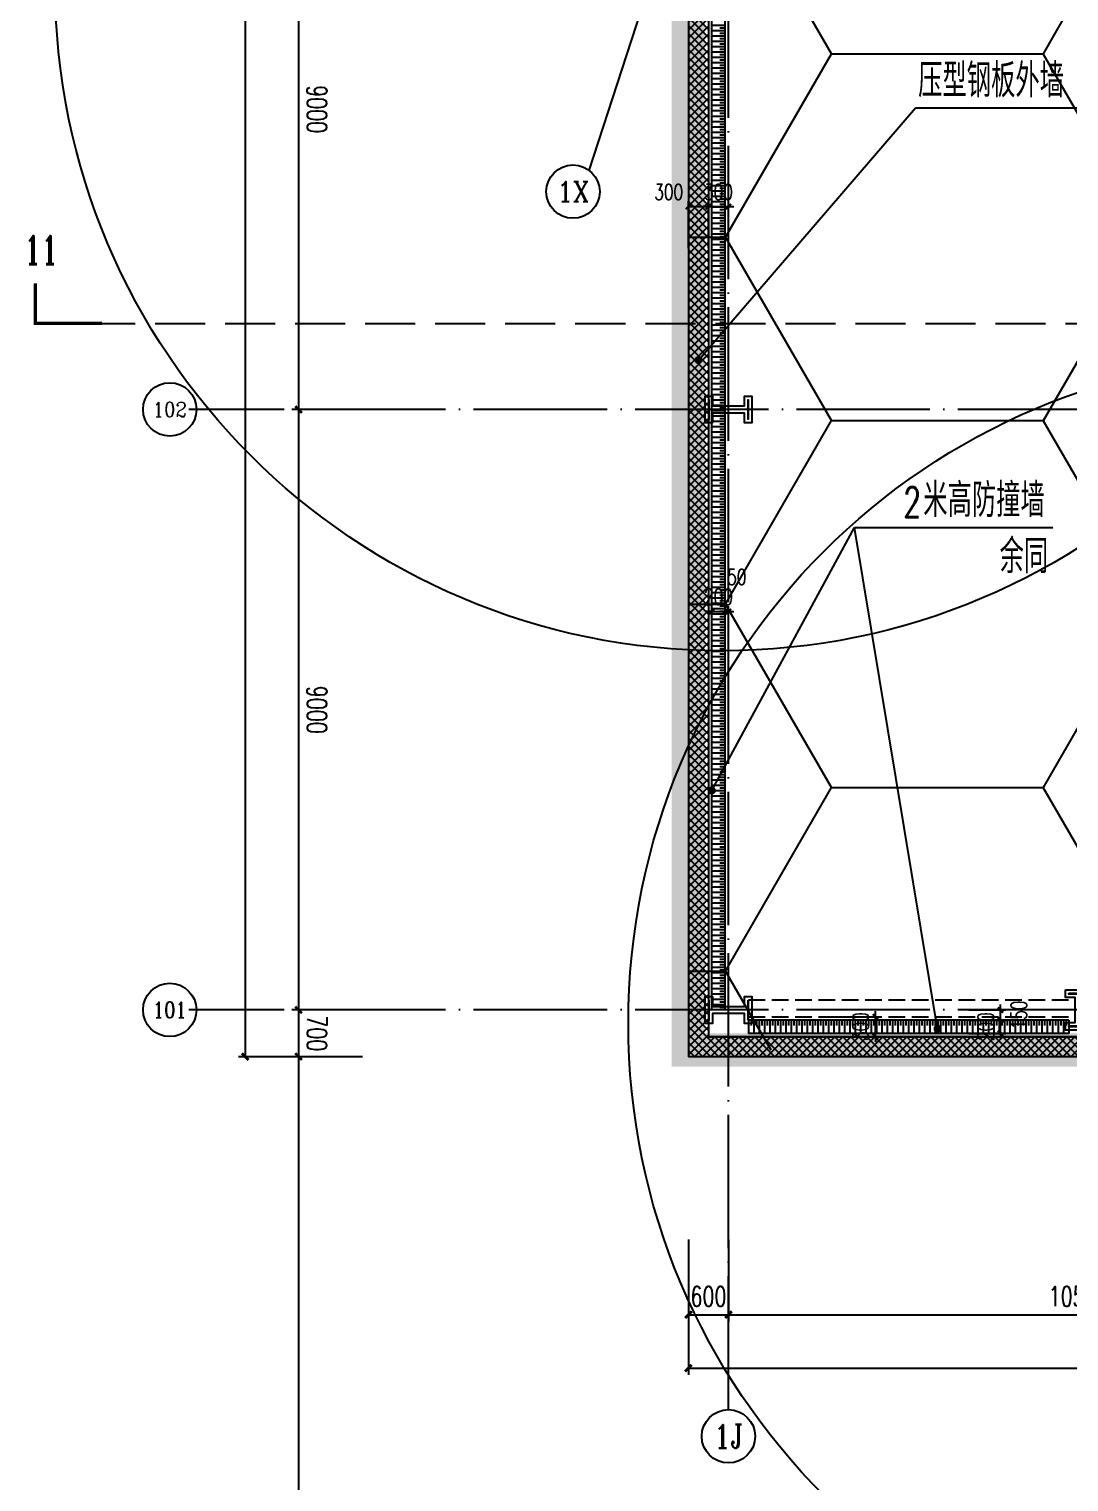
# Model space of a CAD drawing. Extents: x -821772 to -21949, y 506164 to 1049594.
# Drawn here: x -264439 to -248850, y 734747 to 756522 of the extents above; entities that cross this region are included whole.
import ezdxf
from ezdxf.enums import TextEntityAlignment as Align
from ezdxf.xclip import XClip

# ---------------------------------------------------------------- set-up
doc = ezdxf.new("R2010")
doc.units = 0
doc.header["$LTSCALE"] = 1000
doc.header["$MEASUREMENT"] = 0
doc.header["$XCLIPFRAME"] = 2
for name, pattern in [('10平面20250807_t3$0$DASH', [0.35, 0.25, -0.1]), ('10平面20250807_t3$0$DOTE', [2.42, 2, -0.2, 0.02, -0.2]), ('DASH', [0.35, 0.25, -0.1])]:
    doc.linetypes.add(name, pattern=pattern)
doc.layers.get('Defpoints').update_dxf_attribs({"color": 210})
doc.layers.add('1-防火分区线', color=201, linetype='DASH', lineweight=50)
doc.layers.add('10平面20250807_t3$0$S-col', color=8, linetype='Continuous', lineweight=0)
for name, color, linetype in [('10平面20250807_t3$0$99平面图例外参$0$A-HATCH-2', 8, 'Continuous'), ('10平面20250807_t3$0$A-AXIS-D', 8, 'Continuous'), ('10平面20250807_t3$0$A-AXIS-DOTE', 8, '10平面20250807_t3$0$DOTE'), ('10平面20250807_t3$0$A-AXIS-DP', 8, 'Continuous'), ('10平面20250807_t3$0$A-HATCH-2', 8, 'Continuous'), ('10平面20250807_t3$0$A-LIN-V', 8, 'Continuous'), ('10平面20250807_t3$0$A-SFCE', 8, 'Continuous'), ('10平面20250807_t3$0$A-WINDOW', 8, 'Continuous'), ('10平面20250807_t3$0$AS-WALL', 8, 'Continuous'), ('10平面20250807_t3$0$AS-结构边线层', 8, 'Continuous'), ('10平面20250807_t3$0$DIM_SYMB', 8, 'Continuous'), ('10平面20250807_t3$0$PUB_HATCH', 8, 'Continuous'), ('10平面20250807_t3$0$PUB_TEXT', 8, 'Continuous'), ('10平面20250807_t3$0$SB_ZF消火栓', 10, 'Continuous'), ('PUB_HATCH', 8, 'Continuous')]:
    doc.layers.add(name, color=color, linetype=linetype)
doc.styles.add('10平面20250807_t3$0$_TCH_AXIS', font='COMPLEX', dxfattribs={"bigfont": 'GBCBIG'})
doc.styles.add('10平面20250807_t3$0$_TCH_DIM', font='SIMPLEX', dxfattribs={"bigfont": 'GBCBIG'})
doc.styles.add('10平面20250807_t3$0$_TCH_DIM_T3', font='SIMPLEX', dxfattribs={"width": 0.705882, "bigfont": 'GBCBIG'})
doc.styles.add('10平面20250807_t3$0$_TCH_LABEL', font='COMPLEX', dxfattribs={"bigfont": 'GBCBIG'})
doc.dimstyles.new('10平面20250807_t3$0$_TCH_ARCH&&100', dxfattribs={"dimtxt": 297.5, "dimasz": 100, "dimexe": 100, "dimexo": 100, "dimgap": 126.25, "dimtad": 1, "dimdec": 0, "dimzin": 0, "dimdsep": 46, "dimtxsty": '10平面20250807_t3$0$_TCH_DIM_T3', "dimblk": '10平面20250807_t3$0$_ArchTick', "dimcen": 0.09, "dimclrt": 7, "dimazin": 2, "dimtfac": 1, "dimtdec": 0, "dimtix": 1, "dimtmove": 2, "dimatfit": 3, "dimfxl": 0, "dimtolj": 1, "dimtzin": 0, "dimarcsym": 0})
doc.dimstyles.new('10平面20250807_t3$0$_TCH_ARCH&&80', dxfattribs={"dimtxt": 238, "dimasz": 80, "dimexe": 80, "dimexo": 80, "dimgap": 101, "dimtad": 1, "dimdec": 0, "dimzin": 0, "dimdsep": 46, "dimtxsty": '10平面20250807_t3$0$_TCH_DIM_T3', "dimblk": '10平面20250807_t3$0$_ArchTick', "dimcen": 0.09, "dimclrt": 7, "dimazin": 2, "dimtfac": 1, "dimtdec": 0, "dimtix": 1, "dimtmove": 2, "dimatfit": 3, "dimfxl": 0, "dimtolj": 1, "dimtzin": 0, "dimarcsym": 0})
pattern_1 = [(45, (60, 0), (-60.000061, 60.000061), []), (135, (60, 0), (-60.000061, -60.000061), [])]

# ---------------------------------------------------------------- blocks, each defined once
blk = doc.blocks.new('10平面20250807_t3$0$_ArchTick')
at = {"color": 0, "linetype": 'ByBlock', "const_width": 0.4}
blk.add_lwpolyline([(-0.5, -0.5), (0.5, 0.5)], dxfattribs=at)
blk = doc.blocks.new('*D9877')
at = {"layer": '10平面20250807_t3$0$A-AXIS-D', "color": 0, "lineweight": -2}
for p, q in [((-38704, -63700), (-39762, -63700)), ((-39662, -63700), (-39662, -81600)), ((-38704, -81600), (-39762, -81600))]:
    blk.add_line(p, q, dxfattribs=at)
at = {"layer": 'Defpoints', "color": 0}
for p in [(-38604, -63700), (-39662, -81600), (-38604, -81600)]:
    blk.add_point(p, dxfattribs=at)
at = {"layer": '10平面20250807_t3$0$A-AXIS-D', "color": 0, "lineweight": -2, "xscale": 100, "yscale": 100, "zscale": 100}
for p, rotation in [((-39662, -63700), 90), ((-39662, -81600), 270)]:
    blk.add_blockref('10平面20250807_t3$0$_ArchTick', p, dxfattribs=dict(at, rotation=rotation))
at = {"layer": '10平面20250807_t3$0$A-AXIS-D', "color": 7, "insert": (-39387, -72650), "char_height": 297.5, "attachment_point": 5, "rotation": 270, "style": '10平面20250807_t3$0$_TCH_DIM_T3'}
blk.add_mtext('\\A1;17900', dxfattribs=at)
blk = doc.blocks.new('*D9878')
at = {"layer": '10平面20250807_t3$0$A-AXIS-D', "color": 0, "lineweight": -2}
for p, q in [((-38704, -63000), (-39762, -63000)), ((-39662, -63000), (-39662, -63700)), ((-38704, -63700), (-39762, -63700))]:
    blk.add_line(p, q, dxfattribs=at)
at = {"layer": 'Defpoints', "color": 0}
for p in [(-38604, -63000), (-39662, -63700), (-38604, -63700)]:
    blk.add_point(p, dxfattribs=at)
at = {"layer": '10平面20250807_t3$0$A-AXIS-D', "color": 0, "lineweight": -2, "xscale": 100, "yscale": 100, "zscale": 100}
for p, rotation in [((-39662, -63000), 90), ((-39662, -63700), 270)]:
    blk.add_blockref('10平面20250807_t3$0$_ArchTick', p, dxfattribs=dict(at, rotation=rotation))
at = {"layer": '10平面20250807_t3$0$A-AXIS-D', "color": 7, "insert": (-39387, -63350), "char_height": 297.5, "attachment_point": 5, "rotation": 270, "style": '10平面20250807_t3$0$_TCH_DIM_T3'}
blk.add_mtext('\\A1;700', dxfattribs=at)
blk = doc.blocks.new('*D9879')
at = {"layer": '10平面20250807_t3$0$A-AXIS-D', "color": 0, "lineweight": -2}
for p, q in [((-38704, -54000), (-39762, -54000)), ((-39662, -54000), (-39662, -63000)), ((-38704, -63000), (-39762, -63000))]:
    blk.add_line(p, q, dxfattribs=at)
at = {"layer": 'Defpoints', "color": 0}
for p in [(-38604, -54000), (-39662, -63000), (-38604, -63000)]:
    blk.add_point(p, dxfattribs=at)
at = {"layer": '10平面20250807_t3$0$A-AXIS-D', "color": 0, "lineweight": -2, "xscale": 100, "yscale": 100, "zscale": 100}
for p, rotation in [((-39662, -54000), 90), ((-39662, -63000), 270)]:
    blk.add_blockref('10平面20250807_t3$0$_ArchTick', p, dxfattribs=dict(at, rotation=rotation))
at = {"layer": '10平面20250807_t3$0$A-AXIS-D', "color": 7, "insert": (-39387, -58500), "char_height": 297.5, "attachment_point": 5, "rotation": 270, "style": '10平面20250807_t3$0$_TCH_DIM_T3'}
blk.add_mtext('\\A1;9000', dxfattribs=at)
blk = doc.blocks.new('*D9880')
at = {"layer": '10平面20250807_t3$0$A-AXIS-D', "color": 0, "lineweight": -2}
for p, q in [((-38704, -45000), (-39762, -45000)), ((-39662, -45000), (-39662, -54000)), ((-38704, -54000), (-39762, -54000))]:
    blk.add_line(p, q, dxfattribs=at)
at = {"layer": 'Defpoints', "color": 0}
for p in [(-38604, -45000), (-39662, -54000), (-38604, -54000)]:
    blk.add_point(p, dxfattribs=at)
at = {"layer": '10平面20250807_t3$0$A-AXIS-D', "color": 0, "lineweight": -2, "xscale": 100, "yscale": 100, "zscale": 100}
for p, rotation in [((-39662, -45000), 90), ((-39662, -54000), 270)]:
    blk.add_blockref('10平面20250807_t3$0$_ArchTick', p, dxfattribs=dict(at, rotation=rotation))
at = {"layer": '10平面20250807_t3$0$A-AXIS-D', "color": 7, "insert": (-39387, -49500), "char_height": 297.5, "attachment_point": 5, "rotation": 270, "style": '10平面20250807_t3$0$_TCH_DIM_T3'}
blk.add_mtext('\\A1;9000', dxfattribs=at)
blk = doc.blocks.new('*D10007')
at = {"layer": '10平面20250807_t3$0$A-AXIS-D', "color": 0, "lineweight": -2}
for p, q in [((-38804, 27700), (-40562, 27700)), ((-40462, 27700), (-40462, -63700)), ((-38804, -63700), (-40562, -63700))]:
    blk.add_line(p, q, dxfattribs=at)
at = {"layer": 'Defpoints', "color": 0}
for p in [(-38704, 27700), (-40462, -63700), (-38704, -63700)]:
    blk.add_point(p, dxfattribs=at)
at = {"layer": '10平面20250807_t3$0$A-AXIS-D', "color": 0, "lineweight": -2, "xscale": 100, "yscale": 100, "zscale": 100}
for p, rotation in [((-40462, 27700), 90), ((-40462, -63700), 270)]:
    blk.add_blockref('10平面20250807_t3$0$_ArchTick', p, dxfattribs=dict(at, rotation=rotation))
at = {"layer": '10平面20250807_t3$0$A-AXIS-D', "color": 7, "insert": (-40187, -18000), "char_height": 297.5, "attachment_point": 5, "rotation": 270, "style": '10平面20250807_t3$0$_TCH_DIM_T3'}
blk.add_mtext('\\A1;91400', dxfattribs=at)
blk = doc.blocks.new('*D10012')
at = {"layer": '10平面20250807_t3$0$A-AXIS-D', "color": 0, "lineweight": -2}
for p, q in [((-33818, -66440), (-33818, -67667)), ((-33218, -66440), (-33218, -67667)), ((-33818, -67567), (-33218, -67567))]:
    blk.add_line(p, q, dxfattribs=at)
at = {"layer": 'Defpoints', "color": 0}
for p in [(-33818, -66340), (-33218, -66340), (-33218, -67567)]:
    blk.add_point(p, dxfattribs=at)
at = {"layer": '10平面20250807_t3$0$A-AXIS-D', "color": 0, "lineweight": -2, "xscale": 100, "yscale": 100, "zscale": 100, "rotation": 180}
blk.add_blockref('10平面20250807_t3$0$_ArchTick', (-33818, -67567), dxfattribs=at)
at = {"layer": '10平面20250807_t3$0$A-AXIS-D', "color": 0, "lineweight": -2, "xscale": 100, "yscale": 100, "zscale": 100}
blk.add_blockref('10平面20250807_t3$0$_ArchTick', (-33218, -67567), dxfattribs=at)
at = {"layer": '10平面20250807_t3$0$A-AXIS-D', "color": 7, "insert": (-33518, -67292), "char_height": 297.5, "attachment_point": 5, "style": '10平面20250807_t3$0$_TCH_DIM_T3'}
blk.add_mtext('\\A1;600', dxfattribs=at)
blk = doc.blocks.new('*D10013')
at = {"layer": '10平面20250807_t3$0$A-AXIS-D', "color": 0, "lineweight": -2}
for p, q in [((-33218, -66440), (-33218, -67667)), ((-22718, -66440), (-22718, -67667)), ((-33218, -67567), (-22718, -67567))]:
    blk.add_line(p, q, dxfattribs=at)
at = {"layer": 'Defpoints', "color": 0}
for p in [(-33218, -66340), (-22718, -66340), (-22718, -67567)]:
    blk.add_point(p, dxfattribs=at)
at = {"layer": '10平面20250807_t3$0$A-AXIS-D', "color": 0, "lineweight": -2, "xscale": 100, "yscale": 100, "zscale": 100, "rotation": 180}
blk.add_blockref('10平面20250807_t3$0$_ArchTick', (-33218, -67567), dxfattribs=at)
at = {"layer": '10平面20250807_t3$0$A-AXIS-D', "color": 0, "lineweight": -2, "xscale": 100, "yscale": 100, "zscale": 100}
blk.add_blockref('10平面20250807_t3$0$_ArchTick', (-22718, -67567), dxfattribs=at)
at = {"layer": '10平面20250807_t3$0$A-AXIS-D', "color": 7, "insert": (-27968, -67292), "char_height": 297.5, "attachment_point": 5, "style": '10平面20250807_t3$0$_TCH_DIM_T3'}
blk.add_mtext('\\A1;10500', dxfattribs=at)
blk = doc.blocks.new('*D10024')
at = {"layer": '10平面20250807_t3$0$A-AXIS-D', "color": 0, "lineweight": -2}
for p, q in [((-33818, -66540), (-33818, -68467)), ((92682, -66540), (92682, -68467)), ((-33818, -68367), (92682, -68367))]:
    blk.add_line(p, q, dxfattribs=at)
at = {"layer": 'Defpoints', "color": 0}
for p in [(-33818, -66440), (92682, -66440), (92682, -68367)]:
    blk.add_point(p, dxfattribs=at)
at = {"layer": '10平面20250807_t3$0$A-AXIS-D', "color": 0, "lineweight": -2, "xscale": 100, "yscale": 100, "zscale": 100, "rotation": 180}
blk.add_blockref('10平面20250807_t3$0$_ArchTick', (-33818, -68367), dxfattribs=at)
at = {"layer": '10平面20250807_t3$0$A-AXIS-D', "color": 0, "lineweight": -2, "xscale": 100, "yscale": 100, "zscale": 100}
blk.add_blockref('10平面20250807_t3$0$_ArchTick', (92682, -68367), dxfattribs=at)
at = {"layer": '10平面20250807_t3$0$A-AXIS-D', "color": 7, "insert": (29432, -68092), "char_height": 297.5, "attachment_point": 5, "style": '10平面20250807_t3$0$_TCH_DIM_T3'}
blk.add_mtext('\\A1;126500', dxfattribs=at)
blk = doc.blocks.new('10平面20250807_t3$0$43243')
at = {"layer": '10平面20250807_t3$0$AS-结构边线层'}
blk.add_lwpolyline([(-230898, 832220), (-254254, 760236), (-254254, 741420), (-248304, 741420), (-248304, 741670), (-246204, 741670), (-246204, 741420), (-231804, 741420), (-231804, 741670), (-229704, 741670), (-229704, 741420), (-228964, 741420), (-228964, 741250), (-222244, 741250), (-222244, 741420), (-215304, 741420), (-215304, 741670), (-213204, 741670), (-213204, 741420), (-212464, 741420), (-212464, 741250), (-205744, 741250)], dxfattribs=at)
blk = doc.blocks.new('10平面20250807_t3$0$_FZH')
at = {"layer": '10平面20250807_t3$0$A-HATCH-2'}
blk.add_lwpolyline([(-0.437, -0.25), (-0.437, 0.25), (-0.297, 0.25), (-0.297, 0.067), (0.298, 0.067), (0.298, 0.25), (0.438, 0.25), (0.438, -0.25), (0.298, -0.25), (0.298, -0.068), (-0.297, -0.068), (-0.297, -0.25)], close=True, dxfattribs=at)
at = {"layer": '10平面20250807_t3$0$S-col'}
blk.add_lwpolyline([(-0.375, -0.188), (-0.375, 0.187), (-0.36, 0.187), (-0.36, 0.005), (0.36, 0.005), (0.36, 0.187), (0.375, 0.187), (0.375, -0.188), (0.36, -0.188), (0.36, -0.005), (-0.36, -0.005), (-0.36, -0.188)], close=True, dxfattribs=at)
blk = doc.blocks.new('10平面20250807_t3$0$342343243')
at = {"layer": '10平面20250807_t3$0$A-AXIS-DP', "color": 5}
blk.add_lwpolyline([(-155704, 832070), (-155404, 832070), (-155404, 832058), (-155550, 832058), (-155550, 831582), (-155404, 831582), (-155404, 831570), (-155704, 831570), (-155704, 831582), (-155558, 831582), (-155558, 832058), (-155704, 832058), (-155704, 832070)], close=True, dxfattribs=at)
at = {"layer": '10平面20250807_t3$0$A-HATCH-2'}
blk.add_lwpolyline([(-155754, 832120), (-155354, 832120), (-155354, 832008), (-155500, 832008), (-155500, 831632), (-155354, 831632), (-155354, 831520), (-155754, 831520), (-155754, 831632), (-155608, 831632), (-155608, 832008), (-155754, 832008)], close=True, dxfattribs=at)
blk = doc.blocks.new('10平面20250807_t3$0$w4234324')
at = {"xscale": 800.0000000000005, "yscale": 800.0000000000005, "zscale": 800.0000000000005}
for p in [(-253954, 750820), (-253954, 741820)]:
    blk.add_blockref('10平面20250807_t3$0$_FZH', p, dxfattribs=at)
at = {"layer": '10平面20250807_t3$0$A-AXIS-DP'}
blk.add_blockref('10平面20250807_t3$0$342343243', (-93150, -90000), dxfattribs=at)
blk = doc.blocks.new('*D10461')
at = {"layer": '10平面20250807_t3$0$A-AXIS-DP', "color": 0, "lineweight": -2}
for p, q in [((-252480, 741720), (-251672, 741720)), ((-251752, 741720), (-251752, 741800)), ((-251752, 741420), (-251752, 741720)), ((-252480, 741420), (-251672, 741420)), ((-251752, 741420), (-251752, 741340))]:
    blk.add_line(p, q, dxfattribs=at)
at = {"layer": 'Defpoints', "color": 0}
for p in [(-252560, 741720), (-251752, 741720), (-252560, 741420)]:
    blk.add_point(p, dxfattribs=at)
at = {"layer": '10平面20250807_t3$0$A-AXIS-DP', "color": 0, "lineweight": -2, "xscale": 80, "yscale": 80, "zscale": 80}
for p, rotation in [((-251752, 741720), 270), ((-251752, 741420), 90)]:
    blk.add_blockref('10平面20250807_t3$0$_ArchTick', p, dxfattribs=dict(at, rotation=rotation))
at = {"layer": '10平面20250807_t3$0$A-AXIS-DP', "color": 7, "insert": (-251972, 741570), "char_height": 238, "attachment_point": 5, "rotation": 90, "style": '10平面20250807_t3$0$_TCH_DIM_T3'}
blk.add_mtext('\\A1;300', dxfattribs=at)
blk = doc.blocks.new('10平面20250807_t3$0$99平面图例外参$0$$LinePat$填挖边坡')
at = {"color": 0}
for p, q in [((0, 0), (0, -1500)), ((300, 0), (300, -600))]:
    blk.add_line(p, q, dxfattribs=at)
at = {"layer": 'Defpoints', "color": 0}
blk.add_point((600, 0), dxfattribs=at)
blk = doc.blocks.new('10平面20250807_t3$0$34242343243')
at = {"layer": '10平面20250807_t3$0$A-LIN-V'}
for p, q in [((-254204, 741816), (-254204, 757820)), ((-254004, 741816), (-254004, 757820)), ((-248854, 741670), (-253654, 741670)), ((-253654, 741670), (-253654, 741470)), ((-248854, 741670), (-248854, 741470)), ((-248854, 741470), (-253654, 741470))]:
    blk.add_line(p, q, dxfattribs=at)
at = {"layer": '10平面20250807_t3$0$99平面图例外参$0$A-HATCH-2', "color": 203, "yscale": 0.1333333333333333, "zscale": 0.1333333333333333}
for p, xscale, rotation in [((-254004, 756577), 0.1337055837563777, 270.0000000008099), ((-254004, 756497), 0.1337055837563777, 270.0000000008099), ((-254004, 756417), 0.1337055837563777, 270.0000000008099), ((-254004, 756336), 0.1337055837563777, 270.0000000008099), ((-254004, 756256), 0.1337055837563777, 270.0000000008099), ((-254004, 756176), 0.1337055837563777, 270.0000000008099), ((-254004, 756096), 0.1337055837563777, 270.0000000008099), ((-254004, 756016), 0.1337055837563777, 270.0000000008099), ((-254004, 755935), 0.1337055837563777, 270.0000000008099), ((-254004, 755855), 0.1337055837563777, 270.0000000008099), ((-254004, 755775), 0.1337055837563777, 270.0000000008099), ((-254004, 755695), 0.1337055837563777, 270.0000000008099), ((-254004, 755614), 0.1337055837563777, 270.0000000008099), ((-254004, 755534), 0.1337055837563777, 270.0000000008099), ((-254004, 755454), 0.1337055837563777, 270.0000000008099), ((-254004, 755374), 0.1337055837563777, 270.0000000008099), ((-254004, 755294), 0.1337055837563777, 270.0000000008099), ((-254004, 755213), 0.1337055837563777, 270.0000000008099), ((-254004, 755133), 0.1337055837563777, 270.0000000008099), ((-254004, 755053), 0.1337055837563777, 270.0000000008099), ((-254004, 754973), 0.1337055837563777, 270.0000000008099), ((-254004, 754892), 0.1337055837563777, 270.0000000008099), ((-254004, 754812), 0.1337055837563777, 270.0000000008099), ((-254004, 754732), 0.1337055837563777, 270.0000000008099), ((-254004, 754652), 0.1337055837563777, 270.0000000008099), ((-254004, 754572), 0.1337055837563777, 270.0000000008099), ((-254004, 754491), 0.1337055837563777, 270.0000000008099), ((-254004, 754411), 0.1337055837563777, 270.0000000008099), ((-254004, 754331), 0.1337055837563777, 270.0000000008099), ((-254004, 754251), 0.1337055837563777, 270.0000000008099), ((-254004, 754170), 0.1337055837563777, 270.0000000008099), ((-254004, 754090), 0.1337055837563777, 270.0000000008099), ((-254004, 754010), 0.1337055837563777, 270.0000000008099), ((-254004, 753930), 0.1337055837563777, 270.0000000008099), ((-254004, 753850), 0.1337055837563777, 270.0000000008099), ((-254004, 753769), 0.1337055837563777, 270.0000000008099), ((-254004, 753689), 0.1337055837563777, 270.0000000008099), ((-254004, 753609), 0.1337055837563777, 270.0000000008099), ((-254004, 753529), 0.1337055837563777, 270.0000000008099), ((-254004, 753448), 0.1337055837563777, 270.0000000008099), ((-254004, 753368), 0.1337055837563777, 270.0000000008099), ((-254004, 753288), 0.1337055837563777, 270.0000000008099), ((-254004, 753208), 0.1337055837563777, 270.0000000008099), ((-254004, 753127), 0.1337055837563777, 270.0000000008099), ((-254004, 753047), 0.1337055837563777, 270.0000000008099), ((-254004, 752967), 0.1337055837563777, 270.0000000008099), ((-254004, 752887), 0.1337055837563777, 270.0000000008099), ((-254004, 752807), 0.1337055837563777, 270.0000000008099), ((-254004, 752726), 0.1337055837563777, 270.0000000008099), ((-254004, 752646), 0.1337055837563777, 270.0000000008099), ((-254004, 752566), 0.1337055837563777, 270.0000000008099), ((-254004, 752486), 0.1337055837563777, 270.0000000008099), ((-254004, 752405), 0.1337055837563777, 270.0000000008099), ((-254004, 752325), 0.1337055837563777, 270.0000000008099), ((-254004, 752245), 0.1337055837563777, 270.0000000008099), ((-254004, 752165), 0.1337055837563777, 270.0000000008099), ((-254004, 752085), 0.1337055837563777, 270.0000000008099), ((-254004, 752004), 0.1337055837563777, 270.0000000008099), ((-254004, 751924), 0.1337055837563777, 270.0000000008099), ((-254004, 751844), 0.1337055837563777, 270.0000000008099), ((-254004, 751764), 0.1337055837563777, 270.0000000008099), ((-254004, 751683), 0.1337055837563777, 270.0000000008099), ((-254004, 751603), 0.1337055837563777, 270.0000000008099), ((-254004, 751523), 0.1337055837563777, 270.0000000008099), ((-254004, 751443), 0.1337055837563777, 270.0000000008099), ((-254004, 751363), 0.1337055837563777, 270.0000000008099), ((-254004, 751282), 0.1337055837563777, 270.0000000008099), ((-254004, 751202), 0.1337055837563777, 270.0000000008099), ((-254004, 751122), 0.1337055837563777, 270.0000000008099), ((-254004, 751042), 0.1337055837563777, 270.0000000008099), ((-254004, 750961), 0.1337055837563777, 270.0000000008099), ((-254004, 750881), 0.1337055837563777, 270.0000000008099), ((-254004, 750801), 0.1337055837563777, 270.0000000008099), ((-254004, 750721), 0.1337055837563777, 270.0000000008099), ((-254004, 750641), 0.1337055837563777, 270.0000000008099), ((-254004, 750560), 0.1337055837563777, 270.0000000008099), ((-254004, 750480), 0.1337055837563777, 270.0000000008099), ((-254004, 750400), 0.1337055837563777, 270.0000000008099), ((-254004, 750320), 0.1337055837563777, 270.0000000008099), ((-254004, 750239), 0.1337055837563777, 270.0000000008099), ((-254004, 750159), 0.1337055837563777, 270.0000000008099), ((-254004, 750079), 0.1337055837563777, 270.0000000008099), ((-254004, 749999), 0.1337055837563777, 270.0000000008099), ((-254004, 749919), 0.1337055837563777, 270.0000000008099), ((-254004, 749838), 0.1337055837563777, 270.0000000008099), ((-254004, 749758), 0.1337055837563777, 270.0000000008099), ((-254004, 749678), 0.1337055837563777, 270.0000000008099), ((-254004, 749598), 0.1337055837563777, 270.0000000008099), ((-254004, 749517), 0.1337055837563777, 270.0000000008099), ((-254004, 749437), 0.1337055837563777, 270.0000000008099), ((-254004, 749357), 0.1337055837563777, 270.0000000008099), ((-254004, 749277), 0.1337055837563777, 270.0000000008099), ((-254004, 749197), 0.1337055837563777, 270.0000000008099), ((-254004, 749116), 0.1337055837563777, 270.0000000008099), ((-254004, 749036), 0.1337055837563777, 270.0000000008099), ((-254004, 748956), 0.1337055837563777, 270.0000000008099), ((-254004, 748876), 0.1337055837563777, 270.0000000008099), ((-254004, 748795), 0.1337055837563777, 270.0000000008099), ((-254004, 748715), 0.1337055837563777, 270.0000000008099), ((-254004, 748635), 0.1337055837563777, 270.0000000008099), ((-254004, 748555), 0.1337055837563777, 270.0000000008099), ((-254004, 748475), 0.1337055837563777, 270.0000000008099), ((-254004, 748394), 0.1337055837563777, 270.0000000008099), ((-254004, 748314), 0.1337055837563777, 270.0000000008099), ((-254004, 748234), 0.1337055837563777, 270.0000000008099), ((-254004, 748154), 0.1337055837563777, 270.0000000008099), ((-254004, 748073), 0.1337055837563777, 270.0000000008099), ((-254004, 747993), 0.1337055837563777, 270.0000000008099), ((-254004, 747913), 0.1337055837563777, 270.0000000008099), ((-254004, 747833), 0.1337055837563777, 270.0000000008099), ((-254004, 747753), 0.1337055837563777, 270.0000000008099), ((-254004, 747672), 0.1337055837563777, 270.0000000008099), ((-254004, 747592), 0.1337055837563777, 270.0000000008099), ((-254004, 747512), 0.1337055837563777, 270.0000000008099), ((-254004, 747432), 0.1337055837563777, 270.0000000008099), ((-254004, 747351), 0.1337055837563777, 270.0000000008099), ((-254004, 747271), 0.1337055837563777, 270.0000000008099), ((-254004, 747191), 0.1337055837563777, 270.0000000008099), ((-254004, 747111), 0.1337055837563777, 270.0000000008099), ((-254004, 747031), 0.1337055837563777, 270.0000000008099), ((-254004, 746950), 0.1337055837563777, 270.0000000008099), ((-254004, 746870), 0.1337055837563777, 270.0000000008099), ((-254004, 746790), 0.1337055837563777, 270.0000000008099), ((-254004, 746710), 0.1337055837563777, 270.0000000008099), ((-254004, 746629), 0.1337055837563777, 270.0000000008099), ((-254004, 746549), 0.1337055837563777, 270.0000000008099), ((-254004, 746469), 0.1337055837563777, 270.0000000008099), ((-254004, 746389), 0.1337055837563777, 270.0000000008099), ((-254004, 746309), 0.1337055837563777, 270.0000000008099), ((-254004, 746228), 0.1337055837563777, 270.0000000008099), ((-254004, 746148), 0.1337055837563777, 270.0000000008099), ((-254004, 746068), 0.1337055837563777, 270.0000000008099), ((-254004, 745988), 0.1337055837563777, 270.0000000008099), ((-254004, 745907), 0.1337055837563777, 270.0000000008099), ((-254004, 745827), 0.1337055837563777, 270.0000000008099), ((-254004, 745747), 0.1337055837563777, 270.0000000008099), ((-254004, 745667), 0.1337055837563777, 270.0000000008099), ((-254004, 745586), 0.1337055837563777, 270.0000000008099), ((-254004, 745506), 0.1337055837563777, 270.0000000008099), ((-254004, 745426), 0.1337055837563777, 270.0000000008099), ((-254004, 745346), 0.1337055837563777, 270.0000000008099), ((-254004, 745266), 0.1337055837563777, 270.0000000008099), ((-254004, 745185), 0.1337055837563777, 270.0000000008099), ((-254004, 745105), 0.1337055837563777, 270.0000000008099), ((-254004, 745025), 0.1337055837563777, 270.0000000008099), ((-254004, 744945), 0.1337055837563777, 270.0000000008099), ((-254004, 744864), 0.1337055837563777, 270.0000000008099), ((-254004, 744784), 0.1337055837563777, 270.0000000008099), ((-254004, 744704), 0.1337055837563777, 270.0000000008099), ((-254004, 744624), 0.1337055837563777, 270.0000000008099), ((-254004, 744544), 0.1337055837563777, 270.0000000008099), ((-254004, 744463), 0.1337055837563777, 270.0000000008099), ((-254004, 744383), 0.1337055837563777, 270.0000000008099), ((-254004, 744303), 0.1337055837563777, 270.0000000008099), ((-254004, 744223), 0.1337055837563777, 270.0000000008099), ((-254004, 744142), 0.1337055837563777, 270.0000000008099), ((-254004, 744062), 0.1337055837563777, 270.0000000008099), ((-254004, 743982), 0.1337055837563777, 270.0000000008099), ((-254004, 743902), 0.1337055837563777, 270.0000000008099), ((-254004, 743822), 0.1337055837563777, 270.0000000008099), ((-254004, 743741), 0.1337055837563777, 270.0000000008099), ((-254004, 743661), 0.1337055837563777, 270.0000000008099), ((-254004, 743581), 0.1337055837563777, 270.0000000008099), ((-254004, 743501), 0.1337055837563777, 270.0000000008099), ((-254004, 743420), 0.1337055837563777, 270.0000000008099), ((-254004, 743340), 0.1337055837563777, 270.0000000008099), ((-254004, 743260), 0.1337055837563777, 270.0000000008099), ((-254004, 743180), 0.1337055837563777, 270.0000000008099), ((-254004, 743100), 0.1337055837563777, 270.0000000008099), ((-254004, 743019), 0.1337055837563777, 270.0000000008099), ((-254004, 742939), 0.1337055837563777, 270.0000000008099), ((-254004, 742859), 0.1337055837563777, 270.0000000008099), ((-254004, 742779), 0.1337055837563777, 270.0000000008099), ((-254004, 742698), 0.1337055837563777, 270.0000000008099), ((-254004, 742618), 0.1337055837563777, 270.0000000008099), ((-254004, 742538), 0.1337055837563777, 270.0000000008099), ((-254004, 742458), 0.1337055837563777, 270.0000000008099), ((-254004, 742378), 0.1337055837563777, 270.0000000008099), ((-254004, 742297), 0.1337055837563777, 270.0000000008099), ((-254004, 742217), 0.1337055837563777, 270.0000000008099), ((-254004, 742137), 0.1337055837563777, 270.0000000008099), ((-254004, 742057), 0.1337055837563777, 270.0000000008099), ((-254004, 741976), 0.1337055837563777, 270.0000000008099), ((-254004, 741896), 0.1337055837563777, 270.0000000008099), ((-253654, 741670), 0.1333339119165046, 8.893436889840542e-11), ((-253574, 741670), 0.1333339119165046, 8.893436889840542e-11), ((-253494, 741670), 0.1333339119165046, 8.893436889840542e-11), ((-253414, 741670), 0.1333339119165046, 8.893436889840542e-11), ((-253334, 741670), 0.1333339119165046, 8.893436889840542e-11), ((-253254, 741670), 0.1333339119165046, 8.893436889840542e-11), ((-253174, 741670), 0.1333339119165046, 8.893436889840542e-11), ((-253094, 741670), 0.1333339119165046, 8.893436889840542e-11), ((-253014, 741670), 0.1333339119165046, 8.893436889840542e-11), ((-252934, 741670), 0.1333339119165046, 8.893436889840542e-11), ((-252854, 741670), 0.1333339119165046, 8.893436889840542e-11), ((-252774, 741670), 0.1333339119165046, 8.893436889840542e-11), ((-252694, 741670), 0.1333339119165046, 8.893436889840542e-11), ((-252614, 741670), 0.1333339119165046, 8.893436889840542e-11), ((-252534, 741670), 0.1333339119165046, 8.893436889840542e-11), ((-252454, 741670), 0.1333339119165046, 8.893436889840542e-11), ((-252374, 741670), 0.1333339119165046, 8.893436889840542e-11), ((-252294, 741670), 0.1333339119165046, 8.893436889840542e-11), ((-252214, 741670), 0.1333339119165046, 8.893436889840542e-11), ((-252134, 741670), 0.1333339119165046, 8.893436889840542e-11), ((-252054, 741670), 0.1333339119165046, 8.893436889840542e-11), ((-251974, 741670), 0.1333339119165046, 8.893436889840542e-11), ((-251894, 741670), 0.1333339119165046, 8.893436889840542e-11), ((-251814, 741670), 0.1333339119165046, 8.893436889840542e-11), ((-251734, 741670), 0.1333339119165046, 8.893436889840542e-11), ((-251654, 741670), 0.1333339119165046, 8.893436889840542e-11), ((-251574, 741670), 0.1333339119165046, 8.893436889840542e-11), ((-251494, 741670), 0.1333339119165046, 8.893436889840542e-11), ((-251414, 741670), 0.1333339119165046, 8.893436889840542e-11), ((-251334, 741670), 0.1333339119165046, 8.893436889840542e-11), ((-251254, 741670), 0.1333339119165046, 8.893436889840542e-11), ((-251174, 741670), 0.1333339119165046, 8.893436889840542e-11), ((-251094, 741670), 0.1333339119165046, 8.893436889840542e-11), ((-251014, 741670), 0.1333339119165046, 8.893436889840542e-11), ((-250934, 741670), 0.1333339119165046, 8.893436889840542e-11), ((-250854, 741670), 0.1333339119165046, 8.893436889840542e-11), ((-250774, 741670), 0.1333339119165046, 8.893436889840542e-11), ((-250694, 741670), 0.1333339119165046, 8.893436889840542e-11), ((-250614, 741670), 0.1333339119165046, 8.893436889840542e-11), ((-250534, 741670), 0.1333339119165046, 8.893436889840542e-11), ((-250454, 741670), 0.1333339119165046, 8.893436889840542e-11), ((-250374, 741670), 0.1333339119165046, 8.893436889840542e-11), ((-250294, 741670), 0.1333339119165046, 8.893436889840542e-11), ((-250214, 741670), 0.1333339119165046, 8.893436889840542e-11), ((-250134, 741670), 0.1333339119165046, 8.893436889840542e-11), ((-250054, 741670), 0.1333339119165046, 8.893436889840542e-11), ((-249974, 741670), 0.1333339119165046, 8.893436889840542e-11), ((-249894, 741670), 0.1333339119165046, 8.893436889840542e-11), ((-249814, 741670), 0.1333339119165046, 8.893436889840542e-11), ((-249734, 741670), 0.1333339119165046, 8.893436889840542e-11), ((-249654, 741670), 0.1333339119165046, 8.893436889840542e-11), ((-249574, 741670), 0.1333339119165046, 8.893436889840542e-11), ((-249494, 741670), 0.1333339119165046, 8.893436889840542e-11), ((-249414, 741670), 0.1333339119165046, 8.893436889840542e-11), ((-249334, 741670), 0.1333339119165046, 8.893436889840542e-11), ((-249254, 741670), 0.1333339119165046, 8.893436889840542e-11), ((-249174, 741670), 0.1333339119165046, 8.893436889840542e-11), ((-249094, 741670), 0.1333339119165046, 8.893436889840542e-11), ((-249014, 741670), 0.1333339119165046, 8.893436889840542e-11), ((-248934, 741670), 0.1333339119165046, 8.893436889840542e-11)]:
    blk.add_blockref('10平面20250807_t3$0$99平面图例外参$0$$LinePat$填挖边坡', p, dxfattribs=dict(at, xscale=xscale, rotation=rotation))
blk = doc.blocks.new('10平面20250807_t3$0$A$C5D961328')
at = {"layer": '10平面20250807_t3$0$SB_ZF消火栓'}
blk.add_hatch(color=256, dxfattribs=at).paths.add_polyline_path([(0, 40), (700, 40), (700, 240)])
at = {"layer": '10平面20250807_t3$0$A-LIN-V', "ltscale": 500}
blk.add_circle((350, 40), 10001, dxfattribs=at)
at = {"layer": '10平面20250807_t3$0$SB_ZF消火栓'}
for p, q in [((700, 240), (0, 240)), ((0, 240), (0, 40)), ((700, 240), (0, 40)), ((700, 240), (700, 40)), ((0, 40), (700, 40))]:
    blk.add_line(p, q, dxfattribs=at)
at = {"layer": '10平面20250807_t3$0$SB_ZF消火栓', "color": 1}
blk.add_circle((140, 140), 32.5, dxfattribs=at)
blk = doc.blocks.new('10平面20250807_t3$0$234243242332')
at = {"layer": '10平面20250807_t3$0$SB_ZF消火栓', "rotation": 270}
blk.add_blockref('10平面20250807_t3$0$A$C5D961328', (-254088, 757555), dxfattribs=at)
at = {"layer": '10平面20250807_t3$0$SB_ZF消火栓'}
blk.add_blockref('10平面20250807_t3$0$A$C5D961328', (-245804, 741580), dxfattribs=at)
blk = doc.blocks.new('*D11340')
at = {"layer": '10平面20250807_t3$0$A-AXIS-DP', "color": 0, "lineweight": -2}
for p, q in [((-250350, 741670), (-249796, 741670)), ((-249876, 741670), (-249876, 741750)), ((-249876, 741470), (-249876, 741670)), ((-250350, 741470), (-249796, 741470)), ((-249876, 741470), (-249876, 741390))]:
    blk.add_line(p, q, dxfattribs=at)
at = {"layer": 'Defpoints', "color": 0}
for p in [(-250430, 741670), (-249876, 741670), (-250430, 741470)]:
    blk.add_point(p, dxfattribs=at)
at = {"layer": '10平面20250807_t3$0$A-AXIS-DP', "color": 0, "lineweight": -2, "xscale": 80, "yscale": 80, "zscale": 80}
for p, rotation in [((-249876, 741670), 270), ((-249876, 741470), 90)]:
    blk.add_blockref('10平面20250807_t3$0$_ArchTick', p, dxfattribs=dict(at, rotation=rotation))
at = {"layer": '10平面20250807_t3$0$A-AXIS-DP', "color": 7, "insert": (-250096, 741570), "char_height": 238, "attachment_point": 5, "rotation": 90, "style": '10平面20250807_t3$0$_TCH_DIM_T3'}
blk.add_mtext('\\A1;200', dxfattribs=at)
blk = doc.blocks.new('*D11341')
at = {"layer": '10平面20250807_t3$0$A-AXIS-DP', "color": 0, "lineweight": -2}
for p, q in [((-249876, 741820), (-249876, 741900)), ((-250350, 741820), (-249796, 741820)), ((-250350, 741670), (-249796, 741670)), ((-249876, 741670), (-249876, 741820)), ((-249876, 741670), (-249876, 741590))]:
    blk.add_line(p, q, dxfattribs=at)
at = {"layer": 'Defpoints', "color": 0}
for p in [(-250430, 741820), (-250430, 741670), (-249876, 741820)]:
    blk.add_point(p, dxfattribs=at)
at = {"layer": '10平面20250807_t3$0$A-AXIS-DP', "color": 0, "lineweight": -2, "xscale": 80, "yscale": 80, "zscale": 80}
for p, rotation in [((-249876, 741820), 270), ((-249876, 741670), 90)]:
    blk.add_blockref('10平面20250807_t3$0$_ArchTick', p, dxfattribs=dict(at, rotation=rotation))
at = {"layer": '10平面20250807_t3$0$A-AXIS-DP', "color": 7, "insert": (-249600, 741745), "char_height": 238, "attachment_point": 5, "rotation": 90, "style": '10平面20250807_t3$0$_TCH_DIM_T3'}
blk.add_mtext('\\A1;150', dxfattribs=at)
blk = doc.blocks.new('*D11342')
at = {"layer": '10平面20250807_t3$0$A-AXIS-DP', "color": 0, "lineweight": -2}
for p, q in [((-254204, 747792), (-254284, 747792)), ((-254204, 747400), (-254204, 747872)), ((-254204, 747792), (-254004, 747792)), ((-254004, 747400), (-254004, 747872)), ((-254004, 747792), (-253924, 747792))]:
    blk.add_line(p, q, dxfattribs=at)
at = {"layer": 'Defpoints', "color": 0}
for p in [(-254004, 747792), (-254204, 747320), (-254004, 747320)]:
    blk.add_point(p, dxfattribs=at)
at = {"layer": '10平面20250807_t3$0$A-AXIS-DP', "color": 0, "lineweight": -2, "xscale": 80, "yscale": 80, "zscale": 80}
blk.add_blockref('10平面20250807_t3$0$_ArchTick', (-254204, 747792), dxfattribs=at)
at = {"layer": '10平面20250807_t3$0$A-AXIS-DP', "color": 0, "lineweight": -2, "xscale": 80, "yscale": 80, "zscale": 80, "rotation": 180}
blk.add_blockref('10平面20250807_t3$0$_ArchTick', (-254004, 747792), dxfattribs=at)
at = {"layer": '10平面20250807_t3$0$A-AXIS-DP', "color": 7, "insert": (-254104, 748012), "char_height": 238, "attachment_point": 5, "style": '10平面20250807_t3$0$_TCH_DIM_T3'}
blk.add_mtext('\\A1;200', dxfattribs=at)
blk = doc.blocks.new('*D11343')
at = {"layer": '10平面20250807_t3$0$A-AXIS-DP', "color": 0, "lineweight": -2}
for p, q in [((-254004, 747792), (-254084, 747792)), ((-254004, 747400), (-254004, 747872)), ((-254004, 747792), (-253954, 747792)), ((-253954, 747400), (-253954, 747872)), ((-253954, 747792), (-253874, 747792))]:
    blk.add_line(p, q, dxfattribs=at)
at = {"layer": 'Defpoints', "color": 0}
for p in [(-253954, 747792), (-254004, 747320), (-253954, 747320)]:
    blk.add_point(p, dxfattribs=at)
at = {"layer": '10平面20250807_t3$0$A-AXIS-DP', "color": 0, "lineweight": -2, "xscale": 80, "yscale": 80, "zscale": 80}
blk.add_blockref('10平面20250807_t3$0$_ArchTick', (-254004, 747792), dxfattribs=at)
at = {"layer": '10平面20250807_t3$0$A-AXIS-DP', "color": 0, "lineweight": -2, "xscale": 80, "yscale": 80, "zscale": 80, "rotation": 180}
blk.add_blockref('10平面20250807_t3$0$_ArchTick', (-253954, 747792), dxfattribs=at)
at = {"layer": '10平面20250807_t3$0$A-AXIS-DP', "color": 7, "insert": (-253829, 748310), "char_height": 238, "attachment_point": 5, "style": '10平面20250807_t3$0$_TCH_DIM_T3'}
blk.add_mtext('\\A1;50', dxfattribs=at)
blk = doc.blocks.new('*D11920')
at = {"layer": '10平面20250807_t3$0$A-AXIS-DP', "color": 0, "lineweight": -2}
for p, q in [((-254254, 753860), (-254334, 753860)), ((-254254, 753240), (-254254, 753940)), ((-254254, 753860), (-253954, 753860)), ((-253954, 753240), (-253954, 753940)), ((-253954, 753860), (-253874, 753860))]:
    blk.add_line(p, q, dxfattribs=at)
at = {"layer": 'Defpoints', "color": 0}
for p in [(-253954, 753860), (-254254, 753160), (-253954, 753160)]:
    blk.add_point(p, dxfattribs=at)
at = {"layer": '10平面20250807_t3$0$A-AXIS-DP', "color": 0, "lineweight": -2, "xscale": 80, "yscale": 80, "zscale": 80}
blk.add_blockref('10平面20250807_t3$0$_ArchTick', (-254254, 753860), dxfattribs=at)
at = {"layer": '10平面20250807_t3$0$A-AXIS-DP', "color": 0, "lineweight": -2, "xscale": 80, "yscale": 80, "zscale": 80, "rotation": 180}
blk.add_blockref('10平面20250807_t3$0$_ArchTick', (-253954, 753860), dxfattribs=at)
at = {"layer": '10平面20250807_t3$0$A-AXIS-DP', "color": 7, "insert": (-254104, 754080), "char_height": 238, "attachment_point": 5, "style": '10平面20250807_t3$0$_TCH_DIM_T3'}
blk.add_mtext('\\A1;300', dxfattribs=at)
blk = doc.blocks.new('*D11921')
at = {"layer": '10平面20250807_t3$0$A-AXIS-DP', "color": 0, "lineweight": -2}
for p, q in [((-254554, 753240), (-254554, 753940)), ((-254554, 753860), (-254254, 753860)), ((-254254, 753240), (-254254, 753940))]:
    blk.add_line(p, q, dxfattribs=at)
at = {"layer": 'Defpoints', "color": 0}
for p in [(-254254, 753860), (-254554, 753160), (-254254, 753160)]:
    blk.add_point(p, dxfattribs=at)
at = {"layer": '10平面20250807_t3$0$A-AXIS-DP', "color": 0, "lineweight": -2, "xscale": 80, "yscale": 80, "zscale": 80, "rotation": 180}
blk.add_blockref('10平面20250807_t3$0$_ArchTick', (-254554, 753860), dxfattribs=at)
at = {"layer": '10平面20250807_t3$0$A-AXIS-DP', "color": 0, "lineweight": -2, "xscale": 80, "yscale": 80, "zscale": 80}
blk.add_blockref('10平面20250807_t3$0$_ArchTick', (-254254, 753860), dxfattribs=at)
at = {"layer": '10平面20250807_t3$0$A-AXIS-DP', "color": 7, "insert": (-254850, 754080), "char_height": 238, "attachment_point": 5, "style": '10平面20250807_t3$0$_TCH_DIM_T3'}
blk.add_mtext('\\A1;300', dxfattribs=at)
blk = doc.blocks.new('10平面20250807_t3$0$dote')
at = {"layer": '10平面20250807_t3$0$A-AXIS-D'}
for centre in [(-35548.5, -50735), (-41593.5, -53998.9), (-41593.5, -62998.9), (-33217.8, -69388.9)]:
    blk.add_circle(centre, 400, dxfattribs=at)
at = {"layer": '10平面20250807_t3$0$A-AXIS-DOTE'}
for p, q in [((-33217.8, -68988.9), (-33217.8, 36667.3)), ((76282.2, -54000), (-41310, -54000)), ((76282.2, -63000), (-41310, -63000))]:
    blk.add_line(p, q, dxfattribs=at)
at = {"layer": '10平面20250807_t3$0$A-AXIS-DOTE', "ltscale": 2}
blk.add_lwpolyline([(-35305.3, -50417.4), (-8818.8, 31214.7)], dxfattribs=at)
at = {"layer": '10平面20250807_t3$0$DIM_SYMB', "const_width": 50}
blk.add_lwpolyline([(-43608.6, -52110.9), (-43608.6, -52710.9), (-42608.6, -52710.9)], dxfattribs=at)
at = {"layer": '10平面20250807_t3$0$DIM_SYMB', "linetype": '10平面20250807_t3$0$DASH', "ltscale": 3}
blk.add_lwpolyline([(-42863.6, -52710.9), (162136.4, -52710.9)], dxfattribs=at)
at = {"layer": '10平面20250807_t3$0$PUB_TEXT', "style": '10平面20250807_t3$0$_TCH_AXIS'}
for s, height, p, p2 in [('1X', 300.65, (-35784.7, -50885.3), (-35312.2, -50885.3)), ('102', 220.59, (-41850.9, -54109.2), (-41336.2, -54109.2)), ('101', 241.21, (-41846.2, -63119.5), (-41340.8, -63119.5)), ('1J', 351.87, (-33435.6, -69564.8), (-32999.9, -69564.8))]:
    blk.add_text(s, height=height, dxfattribs=at).set_placement(p, p2, align=Align.FIT)
at = {"layer": '10平面20250807_t3$0$PUB_TEXT', "style": '10平面20250807_t3$0$_TCH_LABEL', "width": 0.705882}
blk.add_text('11', height=425, dxfattribs=at).set_placement((-43780, -51823.4))
at = {"layer": '10平面20250807_t3$0$A-AXIS-D'}
for base, p1, p2, picture, middle in [((-40461.9, -63700), (-38703.6, 27700), (-38703.6, -63700), '*D10007', (-40186.9, -18000)), ((-39661.9, -54000), (-38603.6, -45000), (-38603.6, -54000), '*D9880', (-39386.9, -49500)), ((-39661.9, -63000), (-38603.6, -54000), (-38603.6, -63000), '*D9879', (-39386.9, -58500)), ((-39661.9, -63700), (-38603.6, -63000), (-38603.6, -63700), '*D9878', (-39386.9, -63350)), ((-39661.9, -81600), (-38603.6, -63700), (-38603.6, -81600), '*D9877', (-39386.9, -72650))]:
    dim = blk.add_linear_dim(base=base, p1=p1, p2=p2, angle=270, dimstyle='10平面20250807_t3$0$_TCH_ARCH&&100', override={"dimgap": 0}, dxfattribs=at)
    dim.commit()
    dim.dimension.update_dxf_attribs({"geometry": picture, "text_midpoint": middle, "dimtype": 129, "text_rotation": 270})
for base, p1, p2, picture, middle in [((-33217.8, -67566.7), (-33817.8, -66340), (-33217.8, -66340), '*D10012', (-33517.8, -67291.7)), ((-22717.8, -67566.7), (-33217.8, -66340), (-22717.8, -66340), '*D10013', (-27967.8, -67291.7)), ((92682.2, -68366.7), (-33817.8, -66440), (92682.2, -66440), '*D10024', (29432.2, -68091.7))]:
    dim = blk.add_linear_dim(base=base, p1=p1, p2=p2, angle=0, dimstyle='10平面20250807_t3$0$_TCH_ARCH&&100', override={"dimgap": 0}, dxfattribs=at)
    dim.commit()
    dim.dimension.update_dxf_attribs({"geometry": picture, "text_midpoint": middle, "dimtype": 129})
blk = doc.blocks.new('10平面20250807_t3$0$3243243')
at = {"layer": '10平面20250807_t3$0$A-SFCE', "linetype": '10平面20250807_t3$0$DASH'}
for p, q in [((-253654.2, 741970), (-248854.2, 741970)), ((-253654.2, 741720), (-248854.2, 741720))]:
    blk.add_line(p, q, dxfattribs=at)
at = {"layer": '10平面20250807_t3$0$A-AXIS-DP', "color": 1}
dim = blk.add_aligned_dim(p1=(-252560, 741420), p2=(-252560, 741720), distance=-808, dimstyle='10平面20250807_t3$0$_TCH_ARCH&&80', dxfattribs=at)
dim.commit()
dim.dimension.update_dxf_attribs({"geometry": '*D10461', "text_midpoint": (-251972, 741570)})
blk = doc.blocks.new('10平面20250807_t3')
at = {"layer": '10平面20250807_t3$0$PUB_HATCH'}
h = blk.add_hatch(dxfattribs=at)
h.set_pattern_fill('多孔材料', color=256, scale=30, style=0)
h.set_pattern_definition(pattern_1)
h.paths.add_polyline_path([(-254554.2, 757820), (-254554.2, 741120), (-254254.2, 741420), (-254254.2, 757820)])
h = blk.add_hatch(dxfattribs=at)
h.set_pattern_fill('多孔材料', color=256, scale=30, style=0)
h.set_pattern_definition(pattern_1)
h.paths.add_polyline_path([(-248154.2, 741320), (-248304.2, 741420), (-254254.2, 741420), (-254554.2, 741120), (-248154.2, 741120)])
at = {"layer": '10平面20250807_t3$0$AS-WALL'}
for p, q in [((-254554.2, 757820), (-254554.2, 741120)), ((-254254.2, 757820), (-254254.2, 741420)), ((-248304.2, 741420), (-254254.2, 741420)), ((-248154.2, 741120), (-254554.2, 741120))]:
    blk.add_line(p, q, dxfattribs=at)
at = {"layer": '10平面20250807_t3$0$DIM_SYMB'}
for p, q in [((-254404.2, 751560), (-251150, 755340)), ((-251150, 755340), (-243104.2, 755340)), ((-254204.2, 745110), (-252064.2, 749050)), ((-254204.2, 745110), (-252064.2, 749050)), ((-250820, 741540), (-252064.2, 749050)), ((-252064.2, 749050), (-249090, 749050))]:
    blk.add_line(p, q, dxfattribs=at)
at = {"layer": '10平面20250807_t3$0$DIM_SYMB', "const_width": 60}
for points in [[(-254423.8, 751537.3, 1), (-254384.6, 751582.7, 1)], [(-254218.5, 745083.6, 1), (-254189.9, 745136.4, 1)], [(-254218.5, 745083.6, 1), (-254189.9, 745136.4, 1)], [(-250815.1, 741510.4, 1), (-250824.9, 741569.6, 1)]]:
    blk.add_lwpolyline(points, format="xyb", close=True, dxfattribs=at)
at = {"layer": '10平面20250807_t3$0$A-AXIS-DP'}
blk.add_blockref('10平面20250807_t3$0$3243243', (0, 0), dxfattribs=at)
at = {"layer": '10平面20250807_t3$0$A-WINDOW'}
for name in ['10平面20250807_t3$0$43243', '10平面20250807_t3$0$w4234324']:
    blk.add_blockref(name, (0, 0), dxfattribs=at)
at = {"layer": '10平面20250807_t3$0$AS-WALL'}
blk.add_blockref('10平面20250807_t3$0$dote', (-220736.4, 804820), dxfattribs=at)
at = {"layer": '10平面20250807_t3$0$DIM_SYMB'}
blk.add_blockref('10平面20250807_t3$0$34242343243', (0, 0), dxfattribs=at)
at = {"layer": '10平面20250807_t3$0$SB_ZF消火栓', "linetype": 'Continuous'}
blk.add_blockref('10平面20250807_t3$0$234243242332', (0, 0), dxfattribs=at)
at = {"layer": '10平面20250807_t3$0$PUB_TEXT', "style": '10平面20250807_t3$0$_TCH_DIM'}
for s, p in [('压型钢板外墙', (-251111.3, 755497.5)), ('米高防撞墙', (-251034.7, 749207.5)), ('余同', (-249889.8, 748367.5))]:
    blk.add_text(s, height=506.38, dxfattribs=at).set_placement(p)
at = {"layer": '10平面20250807_t3$0$PUB_TEXT', "style": '10平面20250807_t3$0$_TCH_DIM', "width": 0.705882}
blk.add_text('2', height=446.2, dxfattribs=at).set_placement((-251334.7, 749207.5))
at = {"layer": '10平面20250807_t3$0$A-AXIS-DP'}
for base, p1, p2, angle, picture, middle in [((-254254.2, 753860), (-254554.2, 753160), (-254254.2, 753160), 0, '*D11921', (-254850.2, 754080)), ((-253954.1, 747792.1), (-254004.2, 747320.1), (-253954.1, 747320.1), 0, '*D11343', (-253829.2, 748310.1)), ((-249876, 741820), (-250430, 741670), (-250430, 741820), 90, '*D11341', (-249600, 741745))]:
    dim = blk.add_linear_dim(base=base, p1=p1, p2=p2, angle=angle, dimstyle='10平面20250807_t3$0$_TCH_ARCH&&80', dxfattribs=at)
    dim.commit()
    dim.dimension.update_dxf_attribs({"geometry": picture, "text_midpoint": middle, "dimtype": 129})
for p1, p2, distance, picture, middle in [((-254254.2, 753160), (-253954.1, 753160), 700, '*D11920', (-254104.2, 754080)), ((-254204.2, 747320.1), (-254004.2, 747320.1), 472, '*D11342', (-254104.2, 748012.1)), ((-250430, 741470), (-250430, 741670), -554, '*D11340', (-250096, 741570))]:
    dim = blk.add_aligned_dim(p1=p1, p2=p2, distance=distance, dimstyle='10平面20250807_t3$0$_TCH_ARCH&&80', dxfattribs=at)
    dim.commit()
    dim.dimension.update_dxf_attribs({"geometry": picture, "text_midpoint": middle})

msp = doc.modelspace()

# ---------------------------------------------------------------- block references
at = {"ltscale": 100}
ref = msp.add_blockref('10平面20250807_t3', (0, 0), dxfattribs=at)
XClip(ref).set_block_clipping_path([(-386212.6353242097, 506163.79756496), (-21948.7593967821, 884998.2285294847)])

# ---------------------------------------------------------------- next in the draw order: hatches: boundary and pattern name
at = {"layer": 'PUB_HATCH', "ltscale": 5000}
h = msp.add_hatch(dxfattribs=at)
h.set_pattern_fill('HONEY', color=8, scale=2000)
h.set_pattern_definition([(0, (0, 0), (4762.5, 2749.63), [3175, -6350]), (120, (0, 0), (-4762.499, 2749.631), [3175, -6350]), (60, (0, 0), (0.0006, 5499.261), [-6350, 3175])])
h.paths.add_polyline_path([(-148304.2, 741220), (-148304.2, 741720), (-149704.2, 741720), (-149704.2, 741220), (-164804.2, 741220), (-164804.2, 741720), (-166204.2, 741720), (-166204.2, 741220), (-181304.2, 741220), (-181304.2, 741720), (-182704.2, 741720), (-182704.2, 741220), (-197804.2, 741220), (-197804.2, 741720), (-199204.2, 741720), (-199204.2, 741220), (-214304.2, 741220), (-214304.2, 741720), (-215704.2, 741720), (-215704.2, 741220), (-254554.2, 741220), (-254554.2, 760283.3), (-231116.1, 832520), (-215704.2, 832520), (-215704.2, 832020), (-214304.2, 832020), (-214304.2, 832520), (-182704.2, 832520), (-182704.2, 832020), (-181304.2, 832020), (-181304.2, 832520), (-157104.2, 832520), (-157104.2, 832020), (-155704.2, 832020), (-155704.2, 832520), (-143954.2, 832520), (-143954.2, 741220)])

# ---------------------------------------------------------------- next in the draw order: linework, layer by layer
at = {"layer": '1-防火分区线', "color": 1, "linetype": 'DASH', "ltscale": 5, "const_width": 500}
msp.add_lwpolyline([(-199204.2, 741220), (-214304.2, 741220), (-214304.2, 741720), (-215704.2, 741720), (-215704.2, 741220), (-254554.2, 741220), (-254554.2, 760283.3), (-231116.1, 832520), (-231116.1, 832520), (-215704.2, 832520), (-215704.2, 832020), (-214304.2, 832020), (-214304.2, 832520), (-182704.2, 832520)], dxfattribs=at)

doc.saveas('drawing.dxf')
